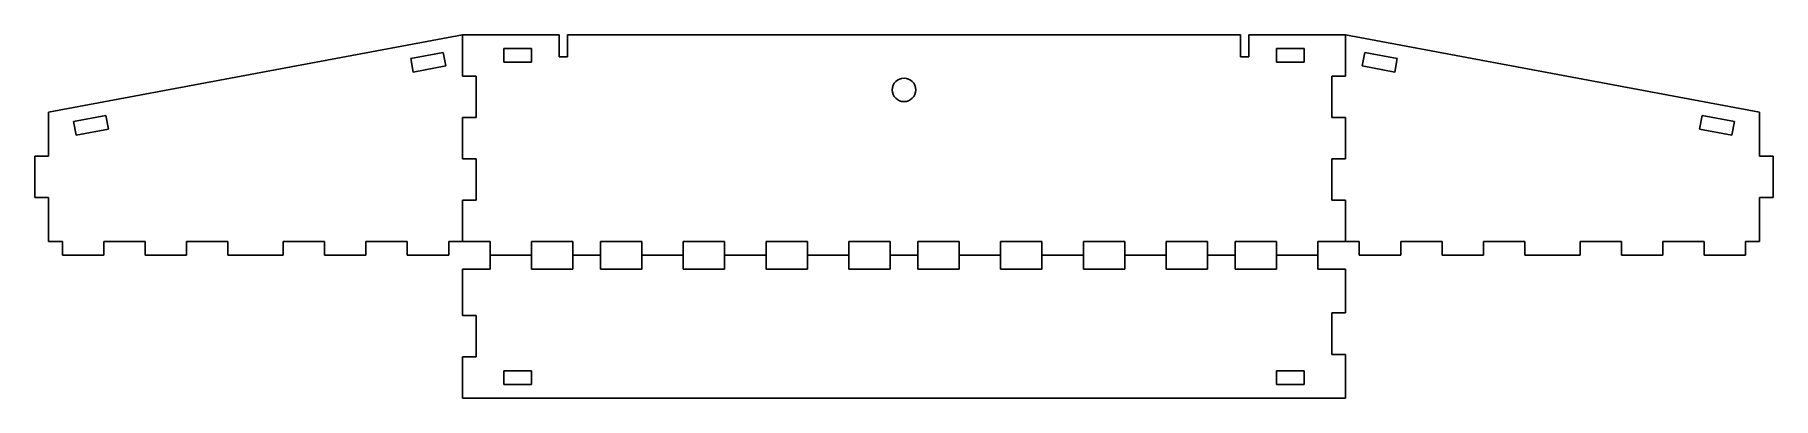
# Model space of a CAD drawing. Header units: inches. Extents: x -7.8 to 23.8, y 5.2 to 11.8.
import ezdxf

# ---------------------------------------------------------------- set-up
doc = ezdxf.new("R2010")
doc.units = ezdxf.units.IN
doc.header["$MEASUREMENT"] = 0
doc.layers.add('Mount Holes', color=1, linetype='Continuous', lineweight=25)
doc.layers.add('Profile', color=5, linetype='Continuous', lineweight=25)

msp = doc.modelspace()

# ---------------------------------------------------------------- linework, layer by layer
at = {"layer": 'Mount Holes'}
for p, q in [((-0.937, 11.32), (-0.349, 11.43)), ((-0.349, 11.43), (-0.303, 11.184)), ((0.75, 11.5), (1.25, 11.5)), ((0.75, 11.25), (0.75, 11.5)), ((1.25, 11.5), (1.25, 11.25)), ((14.75, 11.25), (14.75, 11.5)), ((14.75, 11.5), (15.25, 11.5)), ((15.25, 11.5), (15.25, 11.25)), ((16.349, 11.43), (16.303, 11.184)), ((16.937, 11.32), (16.349, 11.43)), ((-0.891, 11.074), (-0.937, 11.32)), ((-0.303, 11.184), (-0.891, 11.074)), ((1.25, 11.25), (0.75, 11.25)), ((15.25, 11.25), (14.75, 11.25)), ((16.303, 11.184), (16.891, 11.074)), ((16.891, 11.074), (16.937, 11.32)), ((-7.048, 10.174), (-6.46, 10.284)), ((-7.002, 9.928), (-7.048, 10.174)), ((-6.46, 10.284), (-6.414, 10.039)), ((22.46, 10.284), (22.414, 10.039)), ((23.048, 10.174), (22.46, 10.284)), ((23.002, 9.928), (23.048, 10.174)), ((-6.414, 10.039), (-7.002, 9.928)), ((22.414, 10.039), (23.002, 9.928)), ((0.75, 5.656), (1.25, 5.656)), ((0.75, 5.406), (0.75, 5.656)), ((1.25, 5.406), (0.75, 5.406)), ((1.25, 5.656), (1.25, 5.406))]:
    msp.add_line(p, q, dxfattribs=at)
at = {"layer": 'Mount Holes', "flags": 128}
msp.add_lwpolyline([(15.25, 5.656), (15.25, 5.406), (14.75, 5.406), (14.75, 5.656), (15.25, 5.656)], dxfattribs=at)
at = {"layer": 'Mount Holes'}
msp.add_circle((8, 10.75), 0.213, dxfattribs=at)
at = {"layer": 'Profile'}
for p, q in [((-7.5, 10.344), (0, 11.75)), ((0, 11.75), (0, 11)), ((1.75, 11.75), (0, 11.75)), ((1.75, 11.75), (1.75, 11.35)), ((14.1, 11.75), (1.9, 11.75)), ((1.9, 11.35), (1.9, 11.75)), ((14.1, 11.35), (14.1, 11.75)), ((16, 11.75), (14.25, 11.75)), ((14.25, 11.75), (14.25, 11.35)), ((16, 11), (16, 11.75)), ((23.5, 10.344), (16, 11.75)), ((1.75, 11.35), (1.9, 11.35)), ((14.1, 11.35), (14.25, 11.35)), ((0, 11), (0.25, 11)), ((0.25, 11), (0.25, 10.25)), ((15.75, 10.25), (15.75, 11)), ((15.75, 11), (16, 11)), ((-7.5, 9.547), (-7.5, 10.344)), ((0.25, 10.25), (0, 10.25)), ((0, 10.25), (0, 9.5)), ((16, 10.25), (15.75, 10.25)), ((16, 9.5), (16, 10.25)), ((23.5, 9.547), (23.5, 10.344)), ((-7.75, 9.547), (-7.5, 9.547)), ((-7.75, 8.797), (-7.75, 9.547)), ((0, 9.5), (0.25, 9.5)), ((0.25, 9.5), (0.25, 8.75)), ((15.75, 8.75), (15.75, 9.5)), ((15.75, 9.5), (16, 9.5)), ((23.75, 9.547), (23.5, 9.547)), ((23.75, 8.797), (23.75, 9.547)), ((-7.5, 8.797), (-7.75, 8.797)), ((-7.5, 8), (-7.5, 8.797)), ((0.25, 8.75), (0, 8.75)), ((0, 8.75), (0, 8)), ((16, 8.75), (15.75, 8.75)), ((16, 8), (16, 8.75)), ((23.5, 8), (23.5, 8.797)), ((23.5, 8.797), (23.75, 8.797)), ((-7.25, 8), (-7.5, 8)), ((-7.25, 7.75), (-7.25, 8)), ((-5.75, 8), (-6.5, 8)), ((-6.5, 8), (-6.5, 7.75)), ((-5.75, 7.75), (-5.75, 8)), ((-4.25, 8), (-5, 8)), ((-5, 8), (-5, 7.75)), ((-4.25, 7.75), (-4.25, 8)), ((-2.5, 8), (-3.25, 8)), ((-3.25, 8), (-3.25, 7.75)), ((-2.5, 7.75), (-2.5, 8)), ((-1, 8), (-1.75, 8)), ((-1.75, 8), (-1.75, 7.75)), ((-1, 7.75), (-1, 8)), ((0, 8), (-0.25, 8)), ((-0.25, 8), (-0.25, 7.75)), ((0.5, 8), (0, 8)), ((0.5, 7.75), (0.5, 8)), ((2, 8), (1.25, 8)), ((1.25, 8), (1.25, 7.75)), ((2, 7.75), (2, 8)), ((3.25, 8), (2.5, 8)), ((2.5, 8), (2.5, 7.75)), ((3.25, 7.75), (3.25, 8)), ((4.75, 8), (4, 8)), ((4, 8), (4, 7.75)), ((4.75, 7.75), (4.75, 8)), ((6.25, 8), (5.5, 8)), ((5.5, 8), (5.5, 7.75)), ((6.25, 7.75), (6.25, 8)), ((7.75, 8), (7, 8)), ((7, 8), (7, 7.75)), ((7.75, 7.75), (7.75, 8)), ((9, 8), (8.25, 8)), ((8.25, 8), (8.25, 7.75)), ((9, 7.75), (9, 8)), ((10.5, 8), (9.75, 8)), ((9.75, 8), (9.75, 7.75)), ((10.5, 7.75), (10.5, 8)), ((12, 8), (11.25, 8)), ((11.25, 8), (11.25, 7.75)), ((12, 7.75), (12, 8)), ((13.5, 8), (12.75, 8)), ((12.75, 8), (12.75, 7.75)), ((13.5, 7.75), (13.5, 8)), ((14.75, 8), (14, 8)), ((14, 8), (14, 7.75)), ((14.75, 7.75), (14.75, 8)), ((16, 8), (15.5, 8)), ((15.5, 8), (15.5, 7.75)), ((16, 8), (16.25, 8)), ((16.25, 8), (16.25, 7.75)), ((17, 7.75), (17, 8)), ((17, 8), (17.75, 8)), ((17.75, 8), (17.75, 7.75)), ((18.5, 7.75), (18.5, 8)), ((18.5, 8), (19.25, 8)), ((19.25, 8), (19.25, 7.75)), ((20.25, 7.75), (20.25, 8)), ((20.25, 8), (21, 8)), ((21, 8), (21, 7.75)), ((21.75, 7.75), (21.75, 8)), ((21.75, 8), (22.5, 8)), ((22.5, 8), (22.5, 7.75)), ((23.25, 7.75), (23.25, 8)), ((23.25, 8), (23.5, 8)), ((-6.5, 7.75), (-7.25, 7.75)), ((-5, 7.75), (-5.75, 7.75)), ((-3.25, 7.75), (-4.25, 7.75)), ((-1.75, 7.75), (-2.5, 7.75)), ((-0.25, 7.75), (-1, 7.75)), ((0.5, 7.5), (0.5, 7.75)), ((0.5, 7.75), (1.25, 7.75)), ((1.25, 7.75), (1.25, 7.5)), ((2, 7.5), (2, 7.75)), ((2, 7.75), (2.5, 7.75)), ((2.5, 7.75), (2.5, 7.5)), ((3.25, 7.5), (3.25, 7.75)), ((3.25, 7.75), (4, 7.75)), ((4, 7.75), (4, 7.5)), ((4.75, 7.5), (4.75, 7.75)), ((4.75, 7.75), (5.5, 7.75)), ((5.5, 7.75), (5.5, 7.5)), ((6.25, 7.5), (6.25, 7.75)), ((6.25, 7.75), (7, 7.75)), ((7, 7.75), (7, 7.5)), ((7.75, 7.5), (7.75, 7.75)), ((7.75, 7.75), (8.25, 7.75)), ((8.25, 7.75), (8.25, 7.5)), ((9, 7.5), (9, 7.75)), ((9, 7.75), (9.75, 7.75)), ((9.75, 7.75), (9.75, 7.5)), ((11.25, 7.75), (10.5, 7.75)), ((10.5, 7.5), (10.5, 7.75)), ((11.25, 7.75), (11.25, 7.5)), ((12, 7.5), (12, 7.75)), ((12, 7.75), (12.75, 7.75)), ((12.75, 7.75), (12.75, 7.5)), ((14, 7.75), (13.5, 7.75)), ((13.5, 7.5), (13.5, 7.75)), ((14, 7.75), (14, 7.5)), ((15.5, 7.75), (14.75, 7.75)), ((14.75, 7.5), (14.75, 7.75)), ((15.5, 7.75), (15.5, 7.5)), ((16.25, 7.75), (17, 7.75)), ((17.75, 7.75), (18.5, 7.75)), ((19.25, 7.75), (20.25, 7.75)), ((21, 7.75), (21.75, 7.75)), ((22.5, 7.75), (23.25, 7.75)), ((0, 7.5), (0.5, 7.5)), ((0, 6.656), (0, 7.5)), ((1.25, 7.5), (2, 7.5)), ((2.5, 7.5), (3.25, 7.5)), ((4, 7.5), (4.75, 7.5)), ((5.5, 7.5), (6.25, 7.5)), ((7, 7.5), (7.75, 7.5)), ((8.25, 7.5), (9, 7.5)), ((9.75, 7.5), (10.5, 7.5)), ((11.25, 7.5), (12, 7.5)), ((12.75, 7.5), (13.5, 7.5)), ((14, 7.5), (14.75, 7.5)), ((15.5, 7.5), (16, 7.5)), ((16, 7.5), (16, 6.703)), ((0.25, 6.656), (0, 6.656)), ((0.25, 5.906), (0.25, 6.656)), ((16, 6.703), (15.75, 6.703)), ((15.75, 6.703), (15.75, 5.953)), ((0, 5.156), (0, 5.906)), ((0, 5.906), (0.25, 5.906)), ((15.75, 5.953), (16, 5.953)), ((16, 5.953), (16, 5.156)), ((0, 5.156), (16, 5.156))]:
    msp.add_line(p, q, dxfattribs=at)

doc.saveas('drawing.dxf')
